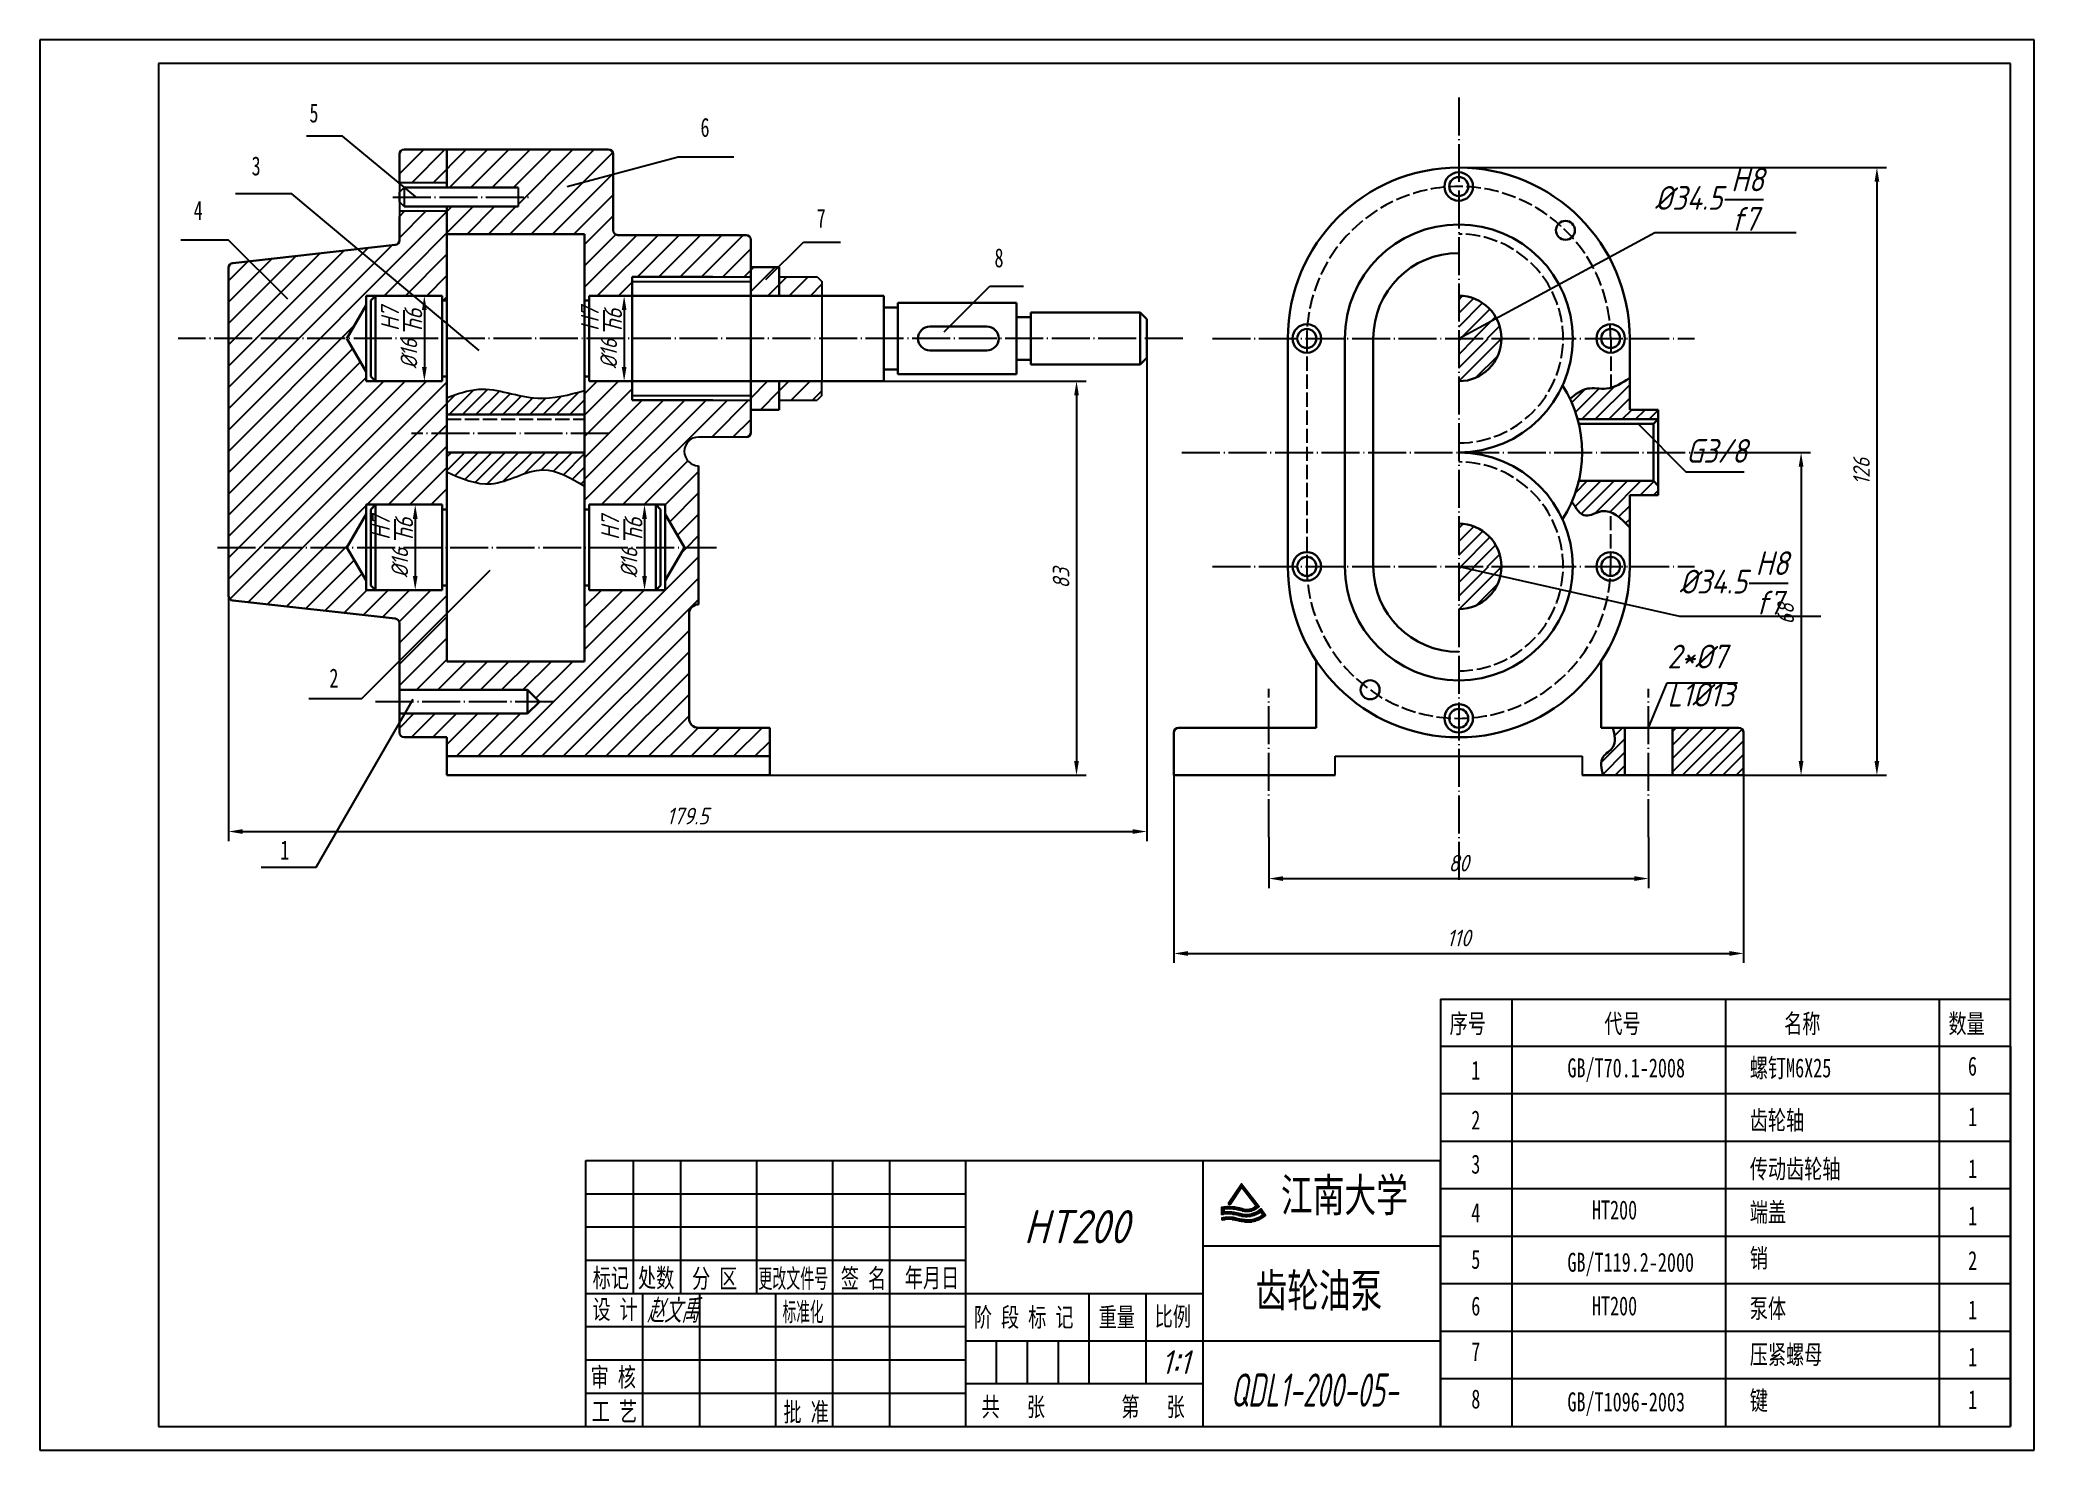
# Model space of a CAD drawing. Header units: millimetres. Extents: x 0 to 420, y 0 to 297.
import ezdxf
from ezdxf.enums import TextEntityAlignment as Align

# ---------------------------------------------------------------- set-up
doc = ezdxf.new("R2010")
doc.units = ezdxf.units.MM
doc.linetypes.add('点画线-25', pattern=[9.8, 8, -0.8, 0.2, -0.8])
doc.linetypes.add('虚线-25', pattern=[3.8, 3, -0.8])
for name, color, linetype, lineweight in [('剖面符号', 6, 'Continuous', 25), ('粗实线', 7, 'Continuous', 30), ('细点画线', 1, '点画线-25', 25), ('细虚线', 2, '虚线-25', 25)]:
    doc.layers.add(name, color=color, linetype=linetype, lineweight=lineweight)
for name, color, linetype in [('图框标题栏-文字', 4, 'Continuous'), ('图框标题栏-粗线', 7, 'Continuous'), ('图框标题栏-细线', 3, 'Continuous'), ('尺寸', 2, 'Continuous'), ('文字及注释', 4, 'Continuous'), ('细实线', 3, 'Continuous')]:
    doc.layers.add(name, color=color, linetype=linetype)
doc.styles.add('工程字', font='gbeitc.shx', dxfattribs={"bigfont": 'gbcbig.shx'})
doc.styles.add('长仿宋体', font='simfang.ttf', dxfattribs={"width": 0.7})
doc.dimstyles.new('GB', dxfattribs={"dimtxt": 3.5, "dimasz": 3, "dimexe": 2, "dimexo": 0, "dimgap": 1.5, "dimtad": 1, "dimdec": 3, "dimdsep": 46, "dimtxsty": '工程字', "dimcen": 0, "dimclrd": 256, "dimclre": 256, "dimclrt": 256, "dimadec": 1, "dimazin": 2, "dimtp": 0.21, "dimtm": 0.25, "dimtfac": 0.7, "dimtdec": 3, "dimtmove": 0, "dimatfit": 3, "dimfxl": 1, "dimtzin": 0, "dimlwd": -1, "dimlwe": -1, "dimarcsym": 0})

# ---------------------------------------------------------------- blocks, each defined once
blk = doc.blocks.new('标题栏填写')
at = {"layer": '文字及注释', "style": '工程字'}
for tag, height, p in [('材料', 7, (103.3, 38.56)), ('名称', 10, (153.9, 23.81)), ('设计', 5, (18.2, 21.83)), ('比例', 5, (124.2, 11.04)), ('图号', 7, (153.44, 4.15))]:
    blk.add_attdef(tag, text='', height=height, dxfattribs=at).set_placement(p, align=Align.CENTER)
blk = doc.blocks.new('*D12')
at = {"layer": 'Defpoints', "color": 0, "transparency": 16777216}
for p in [(233.13, 230.03), (39.72, 179.91), (233.13, 130.28)]:
    blk.add_point(p, dxfattribs=at)
at = {"layer": '尺寸', "transparency": 16777216}
for p, q in [((233.13, 230.03), (233.13, 128.28)), ((39.72, 179.91), (39.72, 128.28)), ((42.72, 130.28), (230.13, 130.28))]:
    blk.add_line(p, q, dxfattribs=at)
for points in [[(42.72, 130.78), (42.72, 129.78), (39.72, 130.28)], [(230.13, 130.78), (230.13, 129.78), (233.13, 130.28)]]:
    blk.add_solid(points, dxfattribs=at)
at = {"layer": '尺寸', "transparency": 16777216, "insert": (136.42, 133.53), "char_height": 3.5, "width": 11.3021, "attachment_point": 5, "style": '工程字'}
blk.add_mtext('179.5', dxfattribs=at)
blk = doc.blocks.new('*D13')
at = {"layer": 'Defpoints', "color": 0, "transparency": 16777216}
for p in [(177.72, 225.12), (153.72, 142.12), (218.32, 142.12)]:
    blk.add_point(p, dxfattribs=at)
at = {"layer": '尺寸', "transparency": 16777216}
for p, q in [((177.72, 225.12), (220.32, 225.12)), ((218.32, 222.12), (218.32, 145.12)), ((153.72, 142.12), (220.32, 142.12))]:
    blk.add_line(p, q, dxfattribs=at)
for points in [[(217.82, 222.12), (218.82, 222.12), (218.32, 225.12)], [(217.82, 145.12), (218.82, 145.12), (218.32, 142.12)]]:
    blk.add_solid(points, dxfattribs=at)
at = {"layer": '尺寸', "transparency": 16777216, "insert": (215.07, 183.62), "char_height": 3.5, "attachment_point": 5, "rotation": 90, "style": '工程字'}
blk.add_mtext('83', dxfattribs=at)
blk = doc.blocks.new('*D14')
at = {"layer": 'Defpoints', "color": 0, "transparency": 16777216}
for p in [(298.82, 270.12), (358.82, 142.12), (386.89, 142.12)]:
    blk.add_point(p, dxfattribs=at)
at = {"layer": '尺寸', "transparency": 16777216}
for p, q in [((298.82, 270.12), (388.89, 270.12)), ((386.89, 267.12), (386.89, 145.12)), ((358.82, 142.12), (388.89, 142.12))]:
    blk.add_line(p, q, dxfattribs=at)
for points in [[(386.39, 267.12), (387.39, 267.12), (386.89, 270.12)], [(386.39, 145.12), (387.39, 145.12), (386.89, 142.12)]]:
    blk.add_solid(points, dxfattribs=at)
at = {"layer": '尺寸', "transparency": 16777216, "insert": (383.64, 206.12), "char_height": 3.5, "attachment_point": 5, "rotation": 90, "style": '工程字'}
blk.add_mtext('126', dxfattribs=at)
blk = doc.blocks.new('*D15')
at = {"layer": 'Defpoints', "color": 0, "transparency": 16777216}
for p in [(351.96, 210.12), (358.82, 142.12), (370.92, 142.12)]:
    blk.add_point(p, dxfattribs=at)
at = {"layer": '尺寸', "transparency": 16777216}
for p, q in [((351.96, 210.12), (372.92, 210.12)), ((370.92, 207.12), (370.92, 145.12)), ((358.82, 142.12), (372.92, 142.12))]:
    blk.add_line(p, q, dxfattribs=at)
for points in [[(370.42, 207.12), (371.42, 207.12), (370.92, 210.12)], [(370.42, 145.12), (371.42, 145.12), (370.92, 142.12)]]:
    blk.add_solid(points, dxfattribs=at)
at = {"layer": '尺寸', "transparency": 16777216, "insert": (367.67, 176.12), "char_height": 3.5, "attachment_point": 5, "rotation": 90, "style": '工程字'}
blk.add_mtext('68', dxfattribs=at)
blk = doc.blocks.new('*D16')
at = {"layer": 'Defpoints', "color": 0, "transparency": 16777216}
for p in [(238.82, 142.12), (358.82, 142.12), (358.82, 104.6)]:
    blk.add_point(p, dxfattribs=at)
at = {"layer": '尺寸', "transparency": 16777216}
for p, q in [((238.82, 142.12), (238.82, 102.6)), ((358.82, 142.12), (358.82, 102.6)), ((241.82, 104.6), (355.82, 104.6))]:
    blk.add_line(p, q, dxfattribs=at)
for points in [[(241.82, 105.1), (241.82, 104.1), (238.82, 104.6)], [(355.82, 105.1), (355.82, 104.1), (358.82, 104.6)]]:
    blk.add_solid(points, dxfattribs=at)
at = {"layer": '尺寸', "transparency": 16777216, "insert": (298.82, 107.85), "char_height": 3.5, "attachment_point": 5, "style": '工程字'}
blk.add_mtext('110', dxfattribs=at)
blk = doc.blocks.new('*D17')
at = {"layer": 'Defpoints', "color": 0, "transparency": 16777216}
for p in [(258.82, 129.08), (338.82, 129.08), (338.82, 120.37)]:
    blk.add_point(p, dxfattribs=at)
at = {"layer": '尺寸', "transparency": 16777216}
for p, q in [((258.82, 129.08), (258.82, 118.37)), ((338.82, 129.08), (338.82, 118.37)), ((261.82, 120.37), (335.82, 120.37))]:
    blk.add_line(p, q, dxfattribs=at)
for points in [[(261.82, 120.87), (261.82, 119.87), (258.82, 120.37)], [(335.82, 120.87), (335.82, 119.87), (338.82, 120.37)]]:
    blk.add_solid(points, dxfattribs=at)
at = {"layer": '尺寸', "transparency": 16777216, "insert": (298.82, 123.62), "char_height": 3.5, "attachment_point": 5, "style": '工程字'}
blk.add_mtext('80', dxfattribs=at)
blk = doc.blocks.new('*D20')
at = {"layer": 'Defpoints', "color": 0, "transparency": 16777216}
for p in [(76.72, 243.12), (76.72, 225.12), (80.97, 225.12)]:
    blk.add_point(p, dxfattribs=at)
at = {"layer": '尺寸', "transparency": 16777216}
for p, q in [((76.72, 243.12), (82.97, 243.12)), ((80.97, 240.12), (80.97, 228.12)), ((76.72, 225.12), (82.97, 225.12))]:
    blk.add_line(p, q, dxfattribs=at)
for points in [[(80.47, 240.12), (81.47, 240.12), (80.97, 243.12)], [(80.47, 228.12), (81.47, 228.12), (80.97, 225.12)]]:
    blk.add_solid(points, dxfattribs=at)
at = {"layer": '尺寸', "transparency": 16777216, "insert": (77.72, 230.87), "char_height": 3.5, "attachment_point": 5, "rotation": 90, "style": '工程字'}
blk.add_mtext('%%C16', dxfattribs=at)
blk = doc.blocks.new('*D26')
at = {"layer": 'Defpoints', "color": 0, "transparency": 16777216}
for p in [(74.79, 199.12), (74.79, 181.12), (79.05, 181.12)]:
    blk.add_point(p, dxfattribs=at)
at = {"layer": '尺寸', "transparency": 16777216}
for p, q in [((74.79, 199.12), (81.05, 199.12)), ((79.05, 196.12), (79.05, 184.12)), ((74.79, 181.12), (81.05, 181.12))]:
    blk.add_line(p, q, dxfattribs=at)
for points in [[(78.55, 196.12), (79.55, 196.12), (79.05, 199.12)], [(78.55, 184.12), (79.55, 184.12), (79.05, 181.12)]]:
    blk.add_solid(points, dxfattribs=at)
at = {"layer": '尺寸', "transparency": 16777216, "insert": (75.8, 186.87), "char_height": 3.5, "attachment_point": 5, "rotation": 90, "style": '工程字'}
blk.add_mtext('%%C16', dxfattribs=at)
blk = doc.blocks.new('*D29')
at = {"layer": 'Defpoints', "color": 0, "transparency": 16777216}
for p in [(123.09, 199.12), (123.09, 181.12), (127.34, 181.12)]:
    blk.add_point(p, dxfattribs=at)
at = {"layer": '尺寸', "transparency": 16777216}
for p, q in [((123.09, 199.12), (129.34, 199.12)), ((127.34, 196.12), (127.34, 184.12)), ((123.09, 181.12), (129.34, 181.12))]:
    blk.add_line(p, q, dxfattribs=at)
for points in [[(126.84, 196.12), (127.84, 196.12), (127.34, 199.12)], [(126.84, 184.12), (127.84, 184.12), (127.34, 181.12)]]:
    blk.add_solid(points, dxfattribs=at)
at = {"layer": '尺寸', "transparency": 16777216, "insert": (124.09, 186.87), "char_height": 3.5, "attachment_point": 5, "rotation": 90, "style": '工程字'}
blk.add_mtext('%%C16', dxfattribs=at)
blk = doc.blocks.new('*D32')
at = {"layer": 'Defpoints', "color": 0, "transparency": 16777216}
for p in [(118.79, 243.12), (118.79, 225.12), (123.05, 225.12)]:
    blk.add_point(p, dxfattribs=at)
at = {"layer": '尺寸', "transparency": 16777216}
for p, q in [((118.79, 243.12), (125.05, 243.12)), ((123.05, 240.12), (123.05, 228.12)), ((118.79, 225.12), (125.05, 225.12))]:
    blk.add_line(p, q, dxfattribs=at)
for points in [[(122.55, 240.12), (123.55, 240.12), (123.05, 243.12)], [(122.55, 228.12), (123.55, 228.12), (123.05, 225.12)]]:
    blk.add_solid(points, dxfattribs=at)
at = {"layer": '尺寸', "transparency": 16777216, "insert": (119.8, 230.87), "char_height": 3.5, "attachment_point": 5, "rotation": 90, "style": '工程字'}
blk.add_mtext('%%C16', dxfattribs=at)

msp = doc.modelspace()

# ---------------------------------------------------------------- hatches: boundary and pattern name
at = {"layer": '剖面符号'}
h = msp.add_hatch(dxfattribs=at)
h.set_pattern_fill('ANSI31', color=256)
h.paths.add_polyline_path([(85.7168, 273.9056), (76.7168, 273.9056, 0.41421356), (75.7168, 272.9056), (75.7168, 266.9056), (85.7168, 266.9056)])
h.paths.add_polyline_path([(120.7168, 272.9056, 0.41421356), (119.7168, 273.9056), (85.7168, 273.9056), (85.7168, 266.9056), (85.7168, 265.9056), (100.7168, 265.9056), (100.7168, 261.9056), (85.7168, 261.9056), (85.7168, 256.1155), (114.7168, 256.1155), (114.7168, 242.1155), (115.7168, 242.1155), (115.7168, 243.1155), (124.7168, 243.1155), (124.7168, 247.1155), (141.7168, 247.1155), (149.7168, 247.1155), (149.7168, 254.9056, 0.41421356), (148.7168, 255.9056), (121.7168, 255.9056, -0.41421356), (120.7168, 256.9056)])
h.paths.add_polyline_path([(66.987, 252.9356), (40.6063, 250.0045, 0.38216191), (39.7168, 249.0106), (39.7168, 234.1155), (64.6753, 234.1155), (68.7168, 241.1155), (68.7168, 243.1155), (78.7062, 243.1155)])
h.paths.add_polyline_path([(85.7168, 260.9056), (75.7168, 260.9056), (75.7168, 259.812), (75.7168, 254.8007, -0.38216191), (74.8272, 253.8068), (66.987, 252.9356), (78.7062, 243.1155), (84.7168, 243.1155), (84.7168, 242.1155), (85.7168, 242.1155)])
h.paths.add_polyline_path([(85.7168, 226.1155), (84.7168, 226.1155), (84.7168, 225.1155), (68.7168, 225.1155), (68.7168, 227.1155), (64.6753, 234.1155), (39.7168, 234.1155), (39.7168, 190.1155), (64.6753, 190.1155), (68.7168, 197.1155), (68.7168, 199.1155), (84.7168, 199.1155), (84.7168, 198.1155), (85.7168, 198.1155)])
h.paths.add_polyline_path([(64.6753, 190.1155), (39.7168, 190.1155), (39.7168, 179.9056, 0.38216191), (40.6063, 178.9117), (74.8272, 175.1094, -0.38216191), (75.7168, 174.1155), (75.7168, 166.1894), (85.7168, 176.1894), (85.7168, 182.1155), (84.7168, 182.1155), (84.7168, 181.1155), (68.7168, 181.1155), (68.7168, 183.1155)])
h.paths.add_polyline_path([(85.7168, 176.1894), (75.7168, 166.1894), (75.7168, 160.1155), (85.7168, 160.1155), (102.7168, 160.1155), (105.2168, 157.6155), (102.7168, 155.1155), (85.7168, 155.1155), (76.8639, 155.1155), (75.7168, 153.1286), (75.7168, 151.1155, 0.41421356), (76.7168, 150.1155), (85.7168, 150.1155), (85.7168, 146.1155), (153.7168, 146.1155), (153.7168, 152.1155), (138.7168, 152.1155, -0.41421356), (136.7168, 154.1155), (136.7168, 176.1155, -0.41421356), (138.7168, 178.1155), (138.7168, 190.1155), (135.7582, 190.1155), (131.7168, 183.1155), (131.7168, 181.1155), (115.7168, 181.1155), (115.7168, 182.1155), (114.7168, 182.1155), (114.7168, 166.1155), (85.7168, 166.1155)])
h = msp.add_hatch(dxfattribs=at)
h.set_pattern_fill('ANSI31', color=256)
h.paths.add_polyline_path([(149.7168, 249.1155), (149.7168, 243.1155), (155.7168, 243.1155), (155.7168, 249.1155)])
h.paths.add_polyline_path([(164.7168, 246.1155), (163.7168, 247.1155), (155.7168, 247.1155), (155.7168, 243.1155), (164.7168, 243.1155)])
h = msp.add_hatch(dxfattribs=at)
h.set_pattern_fill('_USER', color=256, scale=2, angle=45, pattern_type=0)
h.set_pattern_definition([(45, (-50.7476, 0), (-1.4142136, 1.4142136), [])])
h.paths.add_polyline_path([(298.8211, 243.1155), (298.8211, 234.1155), (307.8211, 234.1155, 0.41421356)], flags=17)
h.paths.add_polyline_path([(298.8211, 243.1155), (298.8211, 225.1155, 1)])
h.paths.add_polyline_path([(298.8211, 186.1155), (307.8211, 186.1155, 0.41421356), (298.8211, 195.1155)])
h.paths.add_polyline_path([(298.8211, 195.1155), (298.8211, 177.1155, 1)])
edge = h.paths.add_edge_path()
edge.add_line((333.8211, 142.1155), (333.8211, 152.1155))
edge.add_line((333.8211, 152.1155), (331.2926, 152.1155))
edge.add_spline(control_points=[(331.2926, 152.1155), (331.6486, 150.6069), (332.2581, 148.0247), (328.3443, 146.0344), (328.8795, 143.5397), (329.1851, 142.1155)], knot_values=[0, 0, 0, 0, 4.08184513, 6.98668422, 10.85117784, 10.85117784, 10.85117784, 10.85117784], degree=3, periodic=0)
edge.add_line((329.1851, 142.1155), (333.8211, 142.1155))
h.paths.add_polyline_path([(358.8211, 142.1155), (358.8211, 151.1155, 0.41421356), (357.8211, 152.1155), (343.8211, 152.1155), (343.8211, 142.1155)])
edge = h.paths.add_edge_path()
edge.add_line((340.8211, 217.1155), (340.8211, 219.1155))
edge.add_line((340.8211, 219.1155), (334.8211, 219.1155))
edge.add_line((334.8211, 219.1155), (334.8211, 225.831))
edge.add_spline(control_points=[(334.8211, 225.831), (333.2514, 224.7741), (330.5428, 222.9504), (325.6899, 224.1672), (323.4277, 222.3494), (322.245, 221.3991)], knot_values=[0, 0, 0, 0, 5.41734929, 9.34846566, 13.65549872, 13.65549872, 13.65549872, 13.65549872], degree=3, periodic=0)
edge.add_arc((298.8211, 210.1155), 26, 15.618498, 25.720599, ccw=False)
edge.add_line((323.861, 217.1155), (340.8211, 217.1155))
edge = h.paths.add_edge_path()
edge.add_spline(control_points=[(322.6576, 199.7319), (323.5216, 198.3363), (325.109, 195.7723), (330.1844, 199.071), (332.9708, 196.2223), (334.8211, 194.3306)], knot_values=[0, 0, 0, 0, 4.11960773, 7.56824098, 14.38505135, 14.38505135, 14.38505135, 14.38505135], degree=3, periodic=0)
edge.add_line((334.8211, 194.3306), (334.8211, 201.1155))
edge.add_line((334.8211, 201.1155), (340.8211, 201.1155))
edge.add_line((340.8211, 201.1155), (340.8211, 203.1155))
edge.add_line((340.8211, 203.1155), (339.8311, 204.1055))
edge.add_line((339.8311, 204.1055), (324.1169, 204.1055))
edge.add_arc((298.8211, 210.1155), 26, 336.461219, 346.634873, ccw=False)
h = msp.add_hatch(dxfattribs=at)
h.set_pattern_fill('_USER', color=256, scale=2, angle=45, pattern_type=0)
h.set_pattern_definition([(45, (0, 0), (-1.414214, 1.414214), [])])
h.paths.add_polyline_path([(298.8211, 243.1155), (298.8211, 234.1155), (307.8211, 234.1155, 0.41421356)])
h.paths.add_polyline_path([(298.8211, 195.1155), (298.8211, 186.1155), (307.8211, 186.1155, 0.41421356)])
h = msp.add_hatch(dxfattribs=at)
h.set_pattern_fill('_USER', color=256, scale=2, angle=45, pattern_type=0)
h.set_pattern_definition([(45, (-59.4328, 15.925), (-1.414214, 1.414214), [])])
edge = h.paths.add_edge_path()
edge.add_line((114.7168, 218.1155), (114.7168, 223.1692))
edge.add_spline(control_points=[(114.7168, 223.1692), (111.4331, 222.265), (104.0051, 220.2195), (94.1653, 224.746), (87.917, 222.4423), (85.7168, 221.6311)], knot_values=[0, 0, 0, 0, 10.00917507, 22.64194046, 29.50791065, 29.50791065, 29.50791065, 29.50791065], degree=3, periodic=0)
edge.add_line((85.7168, 221.6311), (85.7168, 218.1155))
edge.add_line((85.7168, 218.1155), (114.7168, 218.1155))
edge = h.paths.add_edge_path()
edge.add_line((85.7168, 210.1155), (85.7168, 206.0106))
edge.add_spline(control_points=[(85.7168, 206.0106), (88.8114, 204.6306), (95.5253, 201.6365), (105.4332, 208.5443), (111.8075, 204.725), (114.7168, 202.9819)], knot_values=[0, 0, 0, 0, 9.63482556, 20.90336161, 30.36431536, 30.36431536, 30.36431536, 30.36431536], degree=3, periodic=0)
edge.add_line((114.7168, 202.9819), (114.7168, 210.1155))
edge.add_line((114.7168, 210.1155), (85.7168, 210.1155))
h = msp.add_hatch(dxfattribs=at)
h.set_pattern_fill('ANSI31', color=256)
h.paths.add_polyline_path([(138.7168, 213.3254), (148.7168, 213.3254, 0.41421356), (149.7168, 214.3254), (149.7168, 221.1155), (141.7168, 221.1155), (124.7168, 221.1155), (124.7168, 225.1155), (115.7168, 225.1155), (115.7168, 226.1155), (114.7168, 226.1155), (114.7168, 198.1155), (115.7168, 198.1155), (115.7168, 199.1155), (131.7168, 199.1155), (131.7168, 197.1155), (135.7582, 190.1155), (138.7168, 190.1155), (138.7168, 207.3254, -1)])
h.paths.add_polyline_path([(155.7168, 225.1155), (149.7168, 225.1155), (149.7168, 219.1155), (155.7168, 219.1155)])
h = msp.add_hatch(dxfattribs=at)
h.set_pattern_fill('ANSI31', color=256)
h.paths.add_polyline_path([(164.7168, 225.1155), (155.7168, 225.1155), (155.7168, 221.1155), (164.7168, 221.1155)])

# ---------------------------------------------------------------- linework, layer by layer
for p, q in [((85.7168, 266.9056), (75.7168, 266.9056)), ((75.7168, 266.9056), (75.7168, 260.9056)), ((76.7168, 265.9056), (75.7168, 264.9056)), ((75.7168, 262.9056), (75.7168, 264.9056)), ((76.7168, 265.9056), (76.7168, 261.9056)), ((100.7168, 265.9056), (100.7168, 261.9056)), ((76.7168, 261.9056), (75.7168, 262.9056)), ((85.7168, 260.9056), (75.7168, 260.9056)), ((75.7168, 260.9056), (75.7168, 259.812)), ((124.7168, 246.1155), (149.7168, 246.1155)), ((141.7168, 247.1155), (149.7168, 247.1155)), ((155.7168, 247.1155), (163.7168, 247.1155)), ((163.7168, 247.1155), (164.7168, 246.1155)), ((164.7168, 246.1155), (164.7168, 243.1155)), ((164.7168, 243.1155), (164.7168, 225.1155)), ((164.7168, 222.1155), (164.7168, 225.1155)), ((124.7168, 222.1155), (149.7168, 222.1155)), ((141.7168, 221.1155), (149.7168, 221.1155)), ((155.7168, 221.1155), (163.7168, 221.1155)), ((164.7168, 222.1155), (163.7168, 221.1155)), ((148.7168, 213.3254), (138.7168, 213.3254)), ((272.8211, 142.1155), (272.8211, 146.1155)), ((272.8211, 146.1155), (324.8211, 146.1155)), ((324.8211, 146.1155), (324.8211, 142.1155))]:
    msp.add_line(p, q)
msp.add_arc((138.7168, 210.3254), 3, 90, 270)
msp.add_line((85.7168, 142.1155), (85.7168, 146.1155), dxfattribs=at)
at = {"layer": '图框标题栏-文字'}
for p, q in [((63.7501, 276.71), (56.127, 276.71)), ((79.1836, 263.9408), (63.7501, 276.71)), ((111.0826, 266.1121), (134.4606, 272.3762)), ((134.4606, 272.3762), (146.1158, 272.3762)), ((53.0612, 264.6048), (41.1943, 264.6048)), ((92.4891, 231.5661), (53.0612, 264.6048)), ((39.7346, 254.8315), (29.6981, 254.8315)), ((52.2058, 242.3603), (39.7346, 254.8315)), ((252.0604, 54.6), (252.5917, 54.6)), ((252.1281, 54.7), (252.6594, 54.7)), ((252.1958, 54.8), (252.7271, 54.8)), ((252.2635, 54.9), (252.7948, 54.9)), ((252.3312, 55), (252.8625, 55)), ((252.3988, 55.1), (252.9301, 55.1)), ((252.4665, 55.2), (252.9978, 55.2)), ((252.5342, 55.3), (253.0655, 55.3)), ((252.6019, 55.4), (253.6166, 55.4)), ((252.6696, 55.5), (253.5388, 55.5)), ((252.7372, 55.6), (253.4609, 55.6)), ((252.8049, 55.7), (253.3831, 55.7)), ((252.8726, 55.8), (253.3052, 55.8)), ((252.9403, 55.9), (253.2274, 55.9)), ((253.008, 56), (253.1495, 56)), ((253.1369, 55.3), (253.6945, 55.3)), ((253.2147, 55.2), (253.7723, 55.2)), ((253.2926, 55.1), (253.8502, 55.1)), ((253.3704, 55), (253.928, 55)), ((253.4483, 54.9), (254.0059, 54.9)), ((253.5261, 54.8), (254.0837, 54.8)), ((253.6039, 54.7), (254.1616, 54.7)), ((253.6818, 54.6), (254.2394, 54.6)), ((248.907, 51.1), (252.2712, 51.1)), ((248.907, 51), (252.7171, 51)), ((248.907, 50.9), (253.0871, 50.9)), ((248.907, 50.8), (249.4485, 50.8)), ((248.907, 50.7), (249.347, 50.7)), ((248.907, 50.6), (249.347, 50.6)), ((248.907, 50.5), (249.347, 50.5)), ((248.907, 50.4), (249.347, 50.4)), ((249.0844, 51.2), (251.6728, 51.2)), ((250.2521, 51.9281), (250.6165, 51.6814)), ((250.2935, 51.9), (250.7644, 51.9)), ((250.3008, 52), (250.8321, 52)), ((250.3684, 52.1), (250.8997, 52.1)), ((250.4361, 52.2), (250.9674, 52.2)), ((250.4413, 51.8), (250.6967, 51.8)), ((250.5038, 52.3), (251.0351, 52.3)), ((250.5715, 52.4), (251.1028, 52.4)), ((250.589, 51.7), (250.629, 51.7)), ((250.6392, 52.5), (251.1705, 52.5)), ((250.7068, 52.6), (251.2381, 52.6)), ((250.7745, 52.7), (251.3058, 52.7)), ((250.8422, 52.8), (251.3735, 52.8)), ((250.9099, 52.9), (251.4412, 52.9)), ((250.9776, 53), (251.5089, 53)), ((251.0452, 53.1), (251.5765, 53.1)), ((251.1129, 53.2), (251.6442, 53.2)), ((251.1806, 53.3), (251.7119, 53.3)), ((251.2483, 53.4), (251.7796, 53.4)), ((251.3087, 50.8), (253.4191, 50.8)), ((251.316, 53.5), (251.8473, 53.5)), ((251.3836, 53.6), (251.9149, 53.6)), ((251.4513, 53.7), (251.9826, 53.7)), ((251.519, 53.8), (252.0503, 53.8)), ((251.5867, 53.9), (252.118, 53.9)), ((251.6544, 54), (252.1857, 54)), ((251.722, 54.1), (252.2533, 54.1)), ((251.7897, 54.2), (252.321, 54.2)), ((251.8574, 54.3), (252.3887, 54.3)), ((251.9251, 54.4), (252.4564, 54.4)), ((251.9928, 54.5), (252.5241, 54.5)), ((252.0194, 50.7), (254.0658, 50.7)), ((252.4997, 50.6), (255.7489, 50.6)), ((252.8858, 50.5), (255.5167, 50.5)), ((253.2154, 50.4), (255.2228, 50.4)), ((253.7596, 54.5), (254.3172, 54.5)), ((253.8375, 54.4), (254.3951, 54.4)), ((253.9153, 54.3), (254.4729, 54.3)), ((253.9932, 54.2), (254.5508, 54.2)), ((254.071, 54.1), (254.6286, 54.1)), ((254.1489, 54), (254.7065, 54)), ((254.2267, 53.9), (254.7843, 53.9)), ((254.3046, 53.8), (254.8622, 53.8)), ((254.3725, 50.7), (255.9444, 50.7)), ((254.3824, 53.7), (254.94, 53.7)), ((254.4603, 53.6), (255.0179, 53.6)), ((254.5381, 53.5), (255.0957, 53.5)), ((254.616, 53.4), (255.1736, 53.4)), ((254.6938, 53.3), (255.2514, 53.3)), ((254.7716, 53.2), (255.3293, 53.2)), ((254.8495, 53.1), (255.4071, 53.1)), ((254.9273, 53), (255.4849, 53)), ((255.0052, 52.9), (255.5628, 52.9)), ((255.0191, 50.8), (256.1147, 50.8)), ((255.083, 52.8), (255.6406, 52.8)), ((255.1609, 52.7), (255.7185, 52.7)), ((255.2387, 52.6), (255.7963, 52.6)), ((255.3166, 52.5), (255.8742, 52.5)), ((255.331, 50.9), (256.266, 50.9)), ((255.3944, 52.4), (255.952, 52.4)), ((255.4723, 52.3), (256.0299, 52.3)), ((255.5501, 52.2), (256.1077, 52.2)), ((255.5655, 51), (256.4022, 51)), ((255.628, 52.1), (256.1856, 52.1)), ((255.7058, 52), (256.2634, 52)), ((255.7583, 51.1), (256.5262, 51.1)), ((255.7837, 51.9), (256.3413, 51.9)), ((255.8615, 51.8), (256.4191, 51.8)), ((255.9237, 51.2), (256.6396, 51.2)), ((255.9394, 51.7), (256.497, 51.7)), ((256.0172, 51.6), (256.5748, 51.6)), ((256.069, 51.3), (256.7441, 51.3)), ((256.095, 51.5), (256.6527, 51.5)), ((256.1729, 51.4), (256.7305, 51.4)), ((256.6769, 50.4), (257.4598, 50.4)), ((256.8264, 50.5), (257.3889, 50.5)), ((256.9647, 50.6), (257.318, 50.6)), ((257.0933, 50.7), (257.247, 50.7)), ((248.907, 50.3), (249.347, 50.3)), ((248.907, 50.2), (249.347, 50.2)), ((248.907, 50.1), (251.5633, 50.1)), ((248.907, 50), (252.1082, 50)), ((248.907, 49.9), (252.5144, 49.9)), ((248.907, 49.8), (252.8422, 49.8)), ((248.907, 49.7), (249.2868, 49.7)), ((248.907, 48.9046), (248.907, 48.4649)), ((248.907, 48.9), (251.8727, 48.9)), ((248.907, 48.8), (252.2679, 48.8)), ((248.907, 48.7), (252.7297, 48.7)), ((248.907, 48.6), (249.6003, 48.6)), ((248.907, 48.5), (249.0497, 48.5)), ((249.3544, 49), (251.4073, 49)), ((251.1029, 48.6), (253.2955, 48.6)), ((251.2373, 49.7), (253.3098, 49.7)), ((251.6535, 48.5), (254.0947, 48.5)), ((251.8701, 49.6), (256.0941, 49.6)), ((252.0489, 48.4), (256.364, 48.4)), ((252.3116, 49.5), (255.8344, 49.5)), ((252.4895, 48.3), (256.0758, 48.3)), ((252.6378, 49.4), (255.522, 49.4)), ((253.0145, 48.2), (255.7204, 48.2)), ((253.0499, 49.3), (255.1099, 49.3)), ((253.6615, 50.3), (254.7768, 50.3)), ((253.7009, 48.1), (255.217, 48.1)), ((253.9313, 49.2), (254.2284, 49.2)), ((254.85, 49.7), (256.3195, 49.7)), ((254.8686, 48.5), (256.6111, 48.5)), ((255.3176, 49.8), (256.5201, 49.8)), ((255.4989, 48.6), (256.8295, 48.6)), ((255.6453, 49.9), (256.7016, 49.9)), ((255.8802, 48.7), (257.0263, 48.7)), ((255.91, 50), (256.8678, 50)), ((256.1361, 50.1), (257.0212, 50.1)), ((256.1775, 48.8), (257.2059, 48.8)), ((256.3353, 50.2), (257.6017, 50.2)), ((256.4276, 48.9), (257.3715, 48.9)), ((256.5142, 50.3), (257.5308, 50.3)), ((256.646, 49), (257.5253, 49)), ((256.8412, 49.1), (257.6689, 49.1)), ((257.0183, 49.2), (257.8036, 49.2)), ((257.1332, 50.1), (257.6727, 50.1)), ((257.1807, 49.3), (257.9304, 49.3)), ((257.2041, 50), (257.7436, 50)), ((257.2751, 49.9), (257.8145, 49.9)), ((257.3309, 49.4), (258.0501, 49.4)), ((257.346, 49.8), (257.8855, 49.8)), ((257.4169, 49.7), (257.9564, 49.7)), ((257.4706, 49.5), (258.0983, 49.5)), ((257.4879, 49.6), (258.0274, 49.6))]:
    msp.add_line(p, q, dxfattribs=at)
for points in [[(94.7705, 185.2431), (67.7532, 158.2259), (56.6412, 158.2259)], [(78.5638, 158.0597), (58.1503, 122.7026), (46.6189, 122.7026)]]:
    msp.add_lwpolyline(points, dxfattribs=at)
for points in [[(250.2521, 51.9281), (253.0738, 56.0973), (256.78, 51.3364, -0.28909601), (253.0691, 50.4462, 0.10228388), (249.347, 50.7892), (249.347, 50.1495, -0.09119522), (252.4928, 49.9075, 0.26613454), (257.1902, 50.7801), (258.1236, 49.4643, -0.18412464), (254.3616, 48.036, -0.04444823), (251.8909, 48.4395, 0.1319438), (248.907, 48.4649, 0.1319438)], [(248.907, 48.9046, -0.1312527), (252.0031, 48.865, 0.04409725), (254.3777, 48.476, 0.16392967), (257.5281, 49.5433), (257.0964, 50.1519, -0.24095199), (252.3643, 49.4864, 0.10564743), (248.907, 49.646), (248.907, 51.1744, -0.11278445), (253.2043, 50.865, 0.25699814), (256.1828, 51.3872), (253.0987, 55.349), (250.6165, 51.6814)]]:
    msp.add_lwpolyline(points, format="xyb", dxfattribs=at)
at = {"layer": '图框标题栏-粗线'}
for p, q in [((415, 292), (25, 292)), ((25, 292), (25, 5)), ((415, 5), (415, 292)), ((295, 95), (295, 5)), ((295, 95), (415, 95)), ((310, 95), (310, 5)), ((355, 95), (355, 5)), ((400, 95), (400, 5)), ((415, 85), (295, 85)), ((415, 85), (415, 5)), ((415, 85), (415, 5)), ((415, 85), (415, 5)), ((415, 75), (295, 75)), ((415, 65), (295, 65)), ((115, 61), (295, 61)), ((115, 5), (115, 61)), ((125, 33), (125, 61)), ((135, 33), (135, 61)), ((151, 33), (151, 61)), ((167, 5), (167, 61)), ((179, 5), (179, 61)), ((195, 5), (195, 61)), ((245, 5), (245, 61)), ((295, 5), (295, 61)), ((415, 55), (295, 55)), ((245, 43), (295, 43)), ((415, 45), (295, 45)), ((115, 40), (195, 40)), ((415, 35), (295, 35)), ((115, 33), (245, 33)), ((127, 5), (127, 33)), ((139, 5), (139, 33)), ((155, 5), (155, 33)), ((221, 14), (221, 33)), ((233, 14), (233, 33)), ((115, 26), (195, 26)), ((195, 23), (295, 23)), ((415, 25), (295, 25)), ((195, 14), (245, 14)), ((415, 15), (295, 15)), ((415, 5), (415, 15)), ((25, 5), (415, 5)), ((115, 5), (295, 5))]:
    msp.add_line(p, q, dxfattribs=at)
at = {"layer": '图框标题栏-细线'}
for p, q in [((420, 297), (0, 297)), ((0, 297), (0, 0)), ((420, 0), (420, 297)), ((115, 54), (195, 54)), ((115, 47), (195, 47)), ((201.5, 14), (201.5, 23)), ((208, 14), (208, 23)), ((214.5, 14), (214.5, 23)), ((115, 19), (195, 19)), ((115, 12), (195, 12)), ((0, 0), (420, 0))]:
    msp.add_line(p, q, dxfattribs=at)
at = {"layer": '尺寸'}
for p, q in [((354.8369, 263.3823), (363.0141, 263.3823)), ((298.8211, 234.1155), (340.1104, 256.4544)), ((340.1104, 256.4544), (369.907, 256.4544)), ((76.7539, 235.6892), (76.7539, 240.08)), ((118.8291, 235.6892), (118.8291, 240.08)), ((336.6182, 216.1256), (346.6825, 206.0614)), ((346.6825, 206.0614), (358.9317, 206.0614)), ((74.8291, 191.6892), (74.8291, 196.08)), ((123.1269, 191.6892), (123.1269, 196.08)), ((298.8211, 186.1155), (345.283, 175.6396)), ((360.0095, 182.5674), (368.1866, 182.5674)), ((345.283, 175.6396), (360.1726, 175.6396)), ((345.283, 175.6396), (375.0796, 175.6396)), ((338.8211, 152.1155), (342.7515, 161.6046)), ((342.7515, 161.6046), (357.5267, 161.6046))]:
    msp.add_line(p, q, dxfattribs=at)
at = {"layer": '文字及注释'}
for p, q in [((152.9115, 246.5092), (160.7926, 254.3903)), ((160.7926, 254.3903), (168.6415, 254.3903)), ((190.4206, 235.5182), (200.0434, 245.1411)), ((200.0434, 245.1411), (207.1702, 245.1411))]:
    msp.add_line(p, q, dxfattribs=at)
at = {"layer": '粗实线'}
for p, q in [((76.7168, 273.9056), (119.7168, 273.9056)), ((85.7168, 273.9056), (85.7168, 265.9056)), ((75.7168, 272.9056), (75.7168, 266.9056)), ((120.7168, 272.9056), (120.7168, 256.9056)), ((85.7168, 265.9056), (76.7168, 265.9056)), ((85.7168, 265.9056), (100.7168, 265.9056)), ((85.7168, 261.9056), (76.7168, 261.9056)), ((85.7168, 261.9056), (100.7168, 261.9056)), ((85.7168, 261.9056), (85.7168, 166.1155)), ((75.7168, 259.812), (75.7168, 254.8007)), ((74.8272, 253.8068), (40.6063, 250.0045)), ((114.7168, 256.1155), (85.7168, 256.1155)), ((114.7168, 166.1155), (114.7168, 256.1155)), ((121.7168, 255.9056), (148.7168, 255.9056)), ((149.7168, 254.9056), (149.7168, 234.1155)), ((39.7168, 249.0106), (39.7168, 179.9056)), ((149.7168, 249.1155), (155.7168, 249.1155)), ((155.7168, 249.1155), (155.7168, 243.1155)), ((141.7168, 247.1155), (124.7168, 247.1155)), ((124.7168, 247.1155), (124.7168, 234.1155)), ((68.7168, 241.1155), (64.6753, 234.1155)), ((84.7168, 243.1155), (68.7168, 243.1155)), ((68.7168, 243.1155), (68.7168, 225.1155)), ((70.7168, 243.1155), (69.7268, 242.1256)), ((69.7268, 242.1256), (69.7268, 226.1055)), ((70.7168, 243.1155), (70.7168, 225.1155)), ((84.7168, 242.1155), (84.7168, 243.1155)), ((84.7168, 226.1155), (84.7168, 242.1155)), ((84.7168, 242.1155), (85.7168, 242.1155)), ((115.7168, 242.1155), (114.7168, 242.1155)), ((115.7168, 242.1155), (115.7168, 243.1155)), ((115.7168, 243.1155), (177.7168, 243.1155)), ((115.7168, 226.1155), (115.7168, 242.1155)), ((177.7168, 243.1155), (177.7168, 225.1155)), ((177.7168, 240.6155), (180.7168, 240.6155)), ((180.7168, 240.6155), (180.7168, 241.6155)), ((180.7168, 241.6155), (205.7168, 241.6155)), ((180.7168, 240.6155), (180.7168, 227.6155)), ((205.7168, 241.6155), (205.7168, 226.6155)), ((208.7168, 238.6155), (208.7168, 239.6155)), ((208.7168, 239.6155), (231.7168, 239.6155)), ((231.7168, 239.6155), (231.7168, 228.6155)), ((231.7168, 239.6155), (233.131, 238.2013)), ((187.4341, 236.6155), (199.4341, 236.6155)), ((205.7168, 238.6155), (208.7168, 238.6155)), ((208.7168, 238.6155), (208.7168, 229.6155)), ((233.131, 238.2013), (233.131, 234.1155)), ((64.6753, 234.1155), (68.7168, 227.1155)), ((124.7168, 221.1155), (124.7168, 234.1155)), ((149.7168, 214.3254), (149.7168, 234.1155)), ((187.4341, 231.6155), (199.4341, 231.6155)), ((233.131, 230.0297), (233.131, 234.1155)), ((274.8211, 234.1155), (274.8211, 186.1155)), ((280.8211, 234.1155), (280.8211, 186.1155)), ((334.8211, 234.1155), (334.8211, 219.1155)), ((180.7168, 227.6155), (177.7168, 227.6155)), ((180.7168, 226.6155), (180.7168, 227.6155)), ((208.7168, 229.6155), (205.7168, 229.6155)), ((208.7168, 229.6155), (208.7168, 228.6274)), ((231.7168, 228.6155), (208.7168, 228.6274)), ((231.7168, 228.6155), (233.131, 230.0297)), ((68.7168, 225.1155), (84.7168, 225.1155)), ((70.7168, 225.1155), (69.7268, 226.1055)), ((85.7168, 226.1155), (84.7168, 226.1155)), ((84.7168, 225.1155), (84.7168, 226.1155)), ((114.7168, 226.1155), (115.7168, 226.1155)), ((115.7168, 225.1155), (115.7168, 226.1155)), ((177.7168, 225.1155), (115.7168, 225.1155)), ((155.7168, 219.1155), (155.7168, 225.1155)), ((205.7168, 226.6155), (180.7168, 226.6155)), ((141.7168, 221.1155), (124.7168, 221.1155)), ((149.7168, 219.1155), (155.7168, 219.1155)), ((334.8211, 219.1155), (340.8211, 219.1155)), ((340.8211, 219.1155), (340.8211, 210.1155)), ((85.7168, 218.1155), (114.7168, 218.1155)), ((340.8211, 217.1155), (323.861, 217.1155)), ((339.8311, 216.1256), (324.1169, 216.1256)), ((340.8211, 217.1155), (339.8311, 216.1256)), ((339.8311, 216.1256), (339.8311, 210.1155)), ((85.7168, 210.1155), (114.7168, 210.1155)), ((339.8311, 204.1055), (339.8311, 210.1155)), ((340.8211, 201.1155), (340.8211, 210.1155)), ((138.7168, 178.1155), (138.7168, 207.3254)), ((339.8311, 204.1055), (324.1169, 204.1055)), ((340.8211, 203.1155), (339.8311, 204.1055)), ((84.7168, 199.1155), (68.7168, 199.1155)), ((68.7168, 199.1155), (68.7168, 181.1155)), ((70.7168, 199.1155), (69.7268, 198.1256)), ((69.7268, 198.1256), (69.7268, 182.1055)), ((70.7168, 199.1155), (70.7168, 181.1155)), ((84.7168, 198.1155), (84.7168, 199.1155)), ((84.7168, 182.1155), (84.7168, 198.1155)), ((84.7168, 198.1155), (85.7168, 198.1155)), ((115.7168, 198.1155), (114.7168, 198.1155)), ((115.7168, 198.1155), (115.7168, 199.1155)), ((115.7168, 199.1155), (131.7168, 199.1155)), ((115.7168, 182.1155), (115.7168, 198.1155)), ((129.7168, 199.1155), (129.7168, 181.1155)), ((129.7168, 199.1155), (130.7067, 198.1256)), ((130.7067, 198.1256), (130.7067, 182.1055)), ((131.7168, 199.1155), (131.7168, 181.1155)), ((334.8211, 186.1155), (334.8211, 201.1155)), ((334.8211, 201.1155), (340.8211, 201.1155)), ((68.7168, 197.1155), (64.6753, 190.1155)), ((131.7168, 197.1155), (135.7582, 190.1155)), ((64.6753, 190.1155), (68.7168, 183.1155)), ((135.7582, 190.1155), (131.7168, 183.1155)), ((68.7168, 181.1155), (84.7168, 181.1155)), ((70.7168, 181.1155), (69.7268, 182.1055)), ((85.7168, 182.1155), (84.7168, 182.1155)), ((84.7168, 181.1155), (84.7168, 182.1155)), ((114.7168, 182.1155), (115.7168, 182.1155)), ((115.7168, 181.1155), (115.7168, 182.1155)), ((131.7168, 181.1155), (115.7168, 181.1155)), ((129.7168, 181.1155), (130.7067, 182.1055)), ((74.8272, 175.1094), (40.6063, 178.9117)), ((75.7168, 174.1155), (75.7168, 151.1155)), ((136.7168, 154.1155), (136.7168, 176.1155)), ((85.7168, 166.1155), (114.7168, 166.1155)), ((268.8211, 152.1155), (268.8211, 166.2158)), ((328.8211, 152.1155), (328.8211, 166.2158)), ((85.7168, 160.1155), (75.7168, 160.1155)), ((102.7168, 160.1155), (85.7168, 160.1155)), ((102.7168, 155.1155), (102.7168, 160.1155)), ((102.7168, 160.1155), (105.2168, 157.6155)), ((105.2168, 157.6155), (102.7168, 155.1155)), ((75.7168, 155.1155), (85.7168, 155.1155)), ((85.7168, 155.1155), (102.7168, 155.1155)), ((153.7168, 152.1155), (138.7168, 152.1155)), ((153.7168, 142.1155), (153.7168, 152.1155)), ((268.8211, 152.1155), (239.8211, 152.1155)), ((357.8211, 152.1155), (328.8211, 152.1155)), ((333.8211, 142.1155), (333.8211, 151.9816)), ((343.8211, 142.1155), (343.8211, 151.9816)), ((76.7168, 150.1155), (85.7168, 150.1155)), ((85.7168, 150.1155), (85.7168, 142.1155)), ((238.8211, 151.1155), (238.8211, 142.1155)), ((358.8211, 142.1155), (358.8211, 151.1155)), ((85.7168, 146.1155), (153.7168, 146.1155)), ((85.7168, 142.1155), (153.7168, 142.1155)), ((272.8211, 142.1155), (238.8211, 142.1155)), ((324.8211, 142.1155), (358.8211, 142.1155))]:
    msp.add_line(p, q, dxfattribs=at)
msp.add_lwpolyline([(262.8211, 234.1155), (262.8211, 186.1155)], dxfattribs=at)
for centre, radius in [((298.8211, 266.1155), 3), ((298.8211, 266.1155), 2), ((321.2974, 256.893), 2), ((266.8211, 234.1155), 3), ((266.8211, 234.1155), 2), ((330.8211, 234.1155), 3), ((330.8211, 234.1155), 2), ((266.8211, 186.1155), 3), ((330.8211, 186.1155), 3), ((266.8211, 186.1155), 2), ((330.8211, 186.1155), 2), ((280.1604, 160.1198), 2), ((298.8211, 154.1155), 3), ((298.8211, 154.1155), 2)]:
    msp.add_circle(centre, radius, dxfattribs=at)
for centre, radius, start, end in [((76.7168, 272.9056), 1, 90, 180), ((119.7168, 272.9056), 1, 0, 90), ((298.8211, 234.1155), 36, 0, 180), ((121.7168, 256.9056), 1, 180, 270), ((298.8211, 234.1155), 24, 270, 180), ((74.7168, 254.8007), 1, 276.340192, 0), ((148.7168, 254.9056), 1, 0, 90), ((298.8211, 234.1155), 18, 90, 180), ((40.7168, 249.0106), 1, 96.340192, 180), ((298.8211, 234.1155), 9, 270, 90), ((187.4341, 234.1155), 2.5, 90, 270), ((199.4341, 234.1155), 2.5, 270, 90), ((298.8211, 210.1155), 26, 327.202832, 32.797168), ((148.7168, 214.3254), 1, 270, 0), ((298.8211, 186.1155), 24, 180, 90), ((298.8211, 186.1155), 9, 270, 90), ((298.8211, 186.1155), 36, 180, 0), ((298.8211, 186.1155), 18, 180, 270), ((40.7168, 179.9056), 1, 180, 263.659808), ((138.7168, 176.1155), 2, 90, 180), ((74.7168, 174.1155), 1, 0, 83.659808), ((138.7168, 154.1155), 2, 180, 270), ((239.8211, 151.1155), 1, 90, 180), ((357.8211, 151.1155), 1, 0, 90), ((76.7168, 151.1155), 1, 180, 270)]:
    msp.add_arc(centre, radius, start, end, dxfattribs=at)
for points in [[(322.245, 221.3991), (325.975, 223.5526), (329.9061, 223.5526), (334.8211, 225.831)], [(322.6576, 199.7319), (325.5706, 196.8189), (328.9017, 197.7115), (334.8211, 194.3306)], [(331.2926, 152.1155), (331.2926, 148.0337), (329.2386, 145.9797), (329.1851, 142.1155)]]:
    msp.add_spline(points, degree=3, dxfattribs=at)
at = {"layer": '细实线'}
for points in [[(85.7168, 221.6311), (92.3488, 223.4082), (104.8419, 221.535), (114.7168, 223.1692)], [(85.7168, 206.0106), (95.0233, 203.5169), (105.9079, 206.4334), (114.7168, 202.9819)]]:
    msp.add_spline(points, degree=3, dxfattribs=at)
at = {"layer": '细点画线'}
for p, q in [((298.8211, 284.8729), (298.8211, 119.729)), ((74.3305, 263.9056), (103.3995, 263.9056)), ((240.7057, 234.1155), (29.0901, 234.1155)), ((246.9475, 234.1155), (348.4428, 234.1155)), ((119.8551, 214.1155), (78.2361, 214.1155)), ((240.5305, 210.1155), (351.9616, 210.1155)), ((37.4007, 190.1155), (142.5226, 190.1155)), ((246.9475, 186.1155), (348.4428, 186.1155)), ((258.8211, 129.0804), (258.8211, 160.3533)), ((338.8211, 129.0804), (338.8211, 160.3533)), ((108.1164, 157.6155), (70.201, 157.6155))]:
    msp.add_line(p, q, dxfattribs=at)
at = {"layer": '细虚线'}
for p, q in [((266.8211, 234.1155), (266.8211, 186.1155)), ((330.8211, 234.1155), (330.8211, 223.7164)), ((85.7168, 217.1155), (114.7168, 217.1155)), ((330.8211, 186.1155), (330.8211, 197.5117))]:
    msp.add_line(p, q, dxfattribs=at)
for centre, radius, start, end in [((298.8211, 234.1155), 32, 0, 180), ((298.8211, 234.1155), 22, 270, 90), ((298.8211, 186.1155), 22, 270, 90), ((298.8211, 186.1155), 32, 180, 0)]:
    msp.add_arc(centre, radius, start, end, dxfattribs=at)

# ---------------------------------------------------------------- block references
at = {"layer": '粗实线'}
ref = msp.add_blockref('标题栏填写', (115, 5), dxfattribs=at)
ref.add_attrib('设计', '赵文禹', dxfattribs={"layer": '文字及注释', "height": 5, "style": '工程字'}).set_placement((133.2035, 26.8278), align=Align.CENTER)
ref.add_attrib('材料', 'HT200', dxfattribs={"layer": '文字及注释', "height": 7, "style": '工程字'}).set_placement((218.3014, 43.5583), align=Align.CENTER)
ref.add_attrib('比例', '1∶1', dxfattribs={"layer": '文字及注释', "height": 5, "style": '工程字'}).set_placement((239.2035, 16.0352), align=Align.CENTER)
ref.add_attrib('图号', 'QDL1-200-05-', dxfattribs={"layer": '文字及注释', "height": 7, "style": '工程字', "width": 0.7}).set_placement((268.4363, 9.1497), align=Align.CENTER)

# ---------------------------------------------------------------- texts
at = {"layer": '图框标题栏-文字', "style": '长仿宋体', "width": 0.7}
for s, p in [('5', (56.7677, 279.6173)), ('6', (139.1275, 276.5808)), ('3', (44.5865, 268.4624)), ('4', (32.3908, 259.0801)), ('7', (163.6078, 257.4224)), ('8', (201.0456, 249.1022)), ('2', (60.9663, 160.6062)), ('1', (50.6167, 124.3787)), ('序号', (296.8953, 87.8212)), ('名称', (367.3581, 87.8212)), ('数量', (401.9625, 87.8212)), ('代号', (329.4937, 87.8212)), ('1', (301.4615, 77.9906)), ('GB/T70.1-2008', (321.7126, 78.4959)), ('螺钉M6X25', (360.1242, 78.4959)), ('6', (406.0625, 78.8762)), ('2', (301.4615, 67.524)), ('齿轮轴', (360.1242, 67.482)), ('1', (406.1033, 68.2314)), ('3', (301.4615, 58.2285)), ('传动齿轮轴', (360.1242, 57.2203)), ('1', (406.1033, 57.2856)), ('4', (301.4615, 48.0035)), ('HT200', (326.8728, 48.5762)), ('端盖', (360.1242, 48.1151)), ('1', (406.1033, 47.3716)), ('5', (301.4615, 38.1768)), ('销', (360.1242, 38.4317)), ('标记', (116.4239, 34.2605)), ('处数', (125.9692, 34.2775)), ('分 区', (137.3502, 34.159)), ('签 名', (168.6942, 34.1856)), ('年月日', (182.1539, 34.2967)), ('GB/T119.2-2000', (321.7126, 37.5566)), ('2', (406.1033, 37.9187)), ('设 计', (116.3665, 27.6438)), ('阶 段 标 记', (196.6984, 25.9853)), ('重量', (222.9786, 25.9993)), ('比例', (234.79, 26.1497)), ('6', (301.4615, 28.3501)), ('HT200', (326.8728, 28.3711)), ('泵体', (360.1242, 27.826)), ('1', (406.1033, 27.5436)), ('7', (301.4615, 18.7418)), ('压紧螺母', (360.1242, 18.1426)), ('1', (406.1033, 17.6296)), ('审 核', (115.9902, 13.3764)), ('8', (301.4615, 8.7667)), ('键', (360.1242, 8.4591)), ('工 艺', (116.2357, 6.1349)), ('批 准', (156.5974, 6.0133)), ('共   张', (198.3289, 7.1248)), ('第   张', (227.7605, 7.1248)), ('GB/T1096-2003', (321.7126, 8.1608)), ('1', (406.1033, 8.6378))]:
    msp.add_text(s, height=4, dxfattribs=at).set_placement(p)
at = {"layer": '图框标题栏-文字', "style": '长仿宋体'}
for s, width, p, p2 in [('更改文件号', 0.502639, (151.3148, 34.154), (166.0205, 34.154)), ('标准化', 0.491894, (156.4157, 27.1349), (165.0506, 27.1349))]:
    msp.add_text(s, height=4, dxfattribs=dict(at, width=width)).set_placement(p, p2, align=Align.FIT)
at = {"layer": '图框标题栏-文字', "char_height": 7, "width": 33.615218, "attachment_point": 1, "style": '长仿宋体'}
for s, insert in [('江南大学', (261.3851, 57.2185)), ('齿轮油泵', (256.0002, 37.122))]:
    msp.add_mtext(s, dxfattribs=dict(at, insert=insert))
at = {"layer": '尺寸', "char_height": 5, "attachment_point": 1, "style": '工程字'}
for s, width, insert in [('H8\\Pf7', 15.881608, (356.1841, 270.1155)), ('%%C34.5', 31.723138, (340.1104, 266.2112)), ('G3/8', 14.386149, (346.6825, 212.9404)), ('H8\\Pf7', 15.881608, (361.3567, 189.3007)), ('%%C34.5', 31.723138, (345.283, 185.3963)), ('2*%%C7', 14.014384, (342.7515, 169.6275)), ('L1%%C13', 15.039975, (342.7515, 161.6046))]:
    msp.add_mtext_dynamic_manual_height_columns(s, width=width, gutter_width=25, heights=[0], dxfattribs=dict(at, insert=insert))
at = {"layer": '尺寸', "char_height": 3.77725, "attachment_point": 1, "rotation": 90, "style": '工程字'}
for insert in [(71.8546, 235.6892), (113.9298, 235.6892), (69.9298, 191.6892), (118.2276, 191.6892)]:
    msp.add_mtext('H7', dxfattribs=dict(at, insert=insert))
for insert in [(76.7539, 235.6892), (118.8291, 235.6892), (74.8291, 191.6892), (123.1269, 191.6892)]:
    msp.add_mtext_dynamic_manual_height_columns('h6', width=10.823922, gutter_width=18.8862, heights=[0], dxfattribs=dict(at, insert=insert))

# ---------------------------------------------------------------- dimensions: what is measured, and where the dimension line sits
at = {"layer": '尺寸'}
dim = msp.add_linear_dim(base=(386.8942, 142.1155), p1=(298.8211, 270.1155), p2=(358.8211, 142.1155), angle=90, text='126', dimstyle='GB', dxfattribs=at)
dim.commit()
dim.dimension.update_dxf_attribs({"geometry": '*D14', "text_midpoint": (383.6442, 206.1155)})
for base, p1, p2, picture, middle in [((80.9719, 225.1155), (76.7168, 243.1155), (76.7168, 225.1155), '*D20', (80.9719, 230.8655)), ((123.0471, 225.1155), (118.792, 243.1155), (118.792, 225.1155), '*D32', (123.0471, 230.8655)), ((79.0471, 181.1155), (74.792, 199.1155), (74.792, 181.1155), '*D26', (79.0471, 186.8655)), ((127.3449, 181.1155), (123.0898, 199.1155), (123.0898, 181.1155), '*D29', (127.3449, 186.8655))]:
    dim = msp.add_linear_dim(base=base, p1=p1, p2=p2, angle=90, text='%%C16', dimstyle='GB', dxfattribs=at)
    dim.commit()
    dim.dimension.update_dxf_attribs({"geometry": picture, "text_midpoint": middle, "dimtype": 160})
for base, p1, p2, text, picture, middle in [((233.131, 130.2786), (39.7168, 179.9056), (233.131, 230.0297), '179.5', '*D12', (136.4239, 133.5286)), ((358.8211, 104.6039), (238.8211, 142.1155), (358.8211, 142.1155), '110', '*D16', (298.8211, 107.8539))]:
    dim = msp.add_linear_dim(base=base, p1=p1, p2=p2, text=text, dimstyle='GB', dxfattribs=at)
    dim.commit()
    dim.dimension.update_dxf_attribs({"geometry": picture, "text_midpoint": middle})
for base, p1, p2, picture, middle in [((218.3233, 142.1155), (177.7168, 225.1155), (153.7168, 142.1155), '*D13', (215.0733, 183.6155)), ((370.9211, 142.1155), (351.9616, 210.1155), (358.8211, 142.1155), '*D15', (367.6711, 176.1155))]:
    dim = msp.add_linear_dim(base=base, p1=p1, p2=p2, angle=90, dimstyle='GB', dxfattribs=at)
    dim.commit()
    dim.dimension.update_dxf_attribs({"geometry": picture, "text_midpoint": middle})
dim = msp.add_linear_dim(base=(338.8211, 120.3734), p1=(258.8211, 129.0804), p2=(338.8211, 129.0804), dimstyle='GB', dxfattribs=at)
dim.commit()
dim.dimension.update_dxf_attribs({"geometry": '*D17', "text_midpoint": (298.8211, 123.6234)})

doc.saveas('drawing.dxf')
